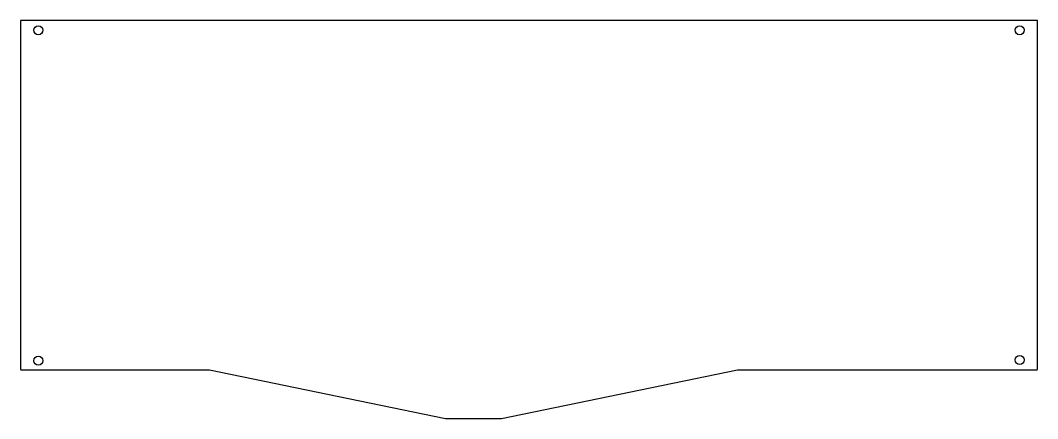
# Model space of a CAD drawing. Extents: x -162 to 193, y -49 to 90.
import ezdxf

# ---------------------------------------------------------------- set-up
doc = ezdxf.new("R2010")
doc.units = 0
doc.header["$MEASUREMENT"] = 0
doc.layers.add('MODELSKETCH_VISIBLE', color=7, linetype='CONTINUOUS')

msp = doc.modelspace()

# ---------------------------------------------------------------- linework, layer by layer
at = {"layer": 'MODELSKETCH_VISIBLE'}
for p, q in [((-162.18, 89.47), (-162.18, -32)), ((193.12, 89.77), (-161.88, 89.77)), ((193.42, -32), (193.42, 89.47)), ((-161.88, -32.3), (-96.05, -32.3)), ((-96.05, -32.3), (-13.59, -49.37)), ((6.06, -49.37), (88.52, -32.3)), ((88.52, -32.3), (193.12, -32.3)), ((-13.59, -49.37), (6.06, -49.37))]:
    msp.add_line(p, q, dxfattribs=at)
for centre, major_axis in [((-155.88, 86.32), (0, 1.56)), ((187.12, 86.32), (0, 1.56)), ((-155.88, -29.12), (0, 1.56)), ((187.12, -28.87), (1.55, 0))]:
    msp.add_ellipse(centre, major_axis=major_axis, ratio=0.996195, dxfattribs=at)
for points in [[(-161.88, 89.77), (-161.92, 89.77), (-161.99, 89.75), (-162.09, 89.68), (-162.16, 89.58), (-162.18, 89.51), (-162.18, 89.47)], [(193.42, 89.47), (193.42, 89.51), (193.41, 89.58), (193.34, 89.68), (193.24, 89.75), (193.16, 89.77), (193.12, 89.77)], [(-162.18, -32), (-162.18, -32.04), (-162.16, -32.12), (-162.09, -32.22), (-161.99, -32.28), (-161.92, -32.3), (-161.88, -32.3)], [(193.12, -32.3), (193.16, -32.3), (193.24, -32.28), (193.34, -32.22), (193.41, -32.12), (193.42, -32.04), (193.42, -32)]]:
    msp.add_open_spline(points, degree=3, dxfattribs=at)

doc.saveas('drawing.dxf')
